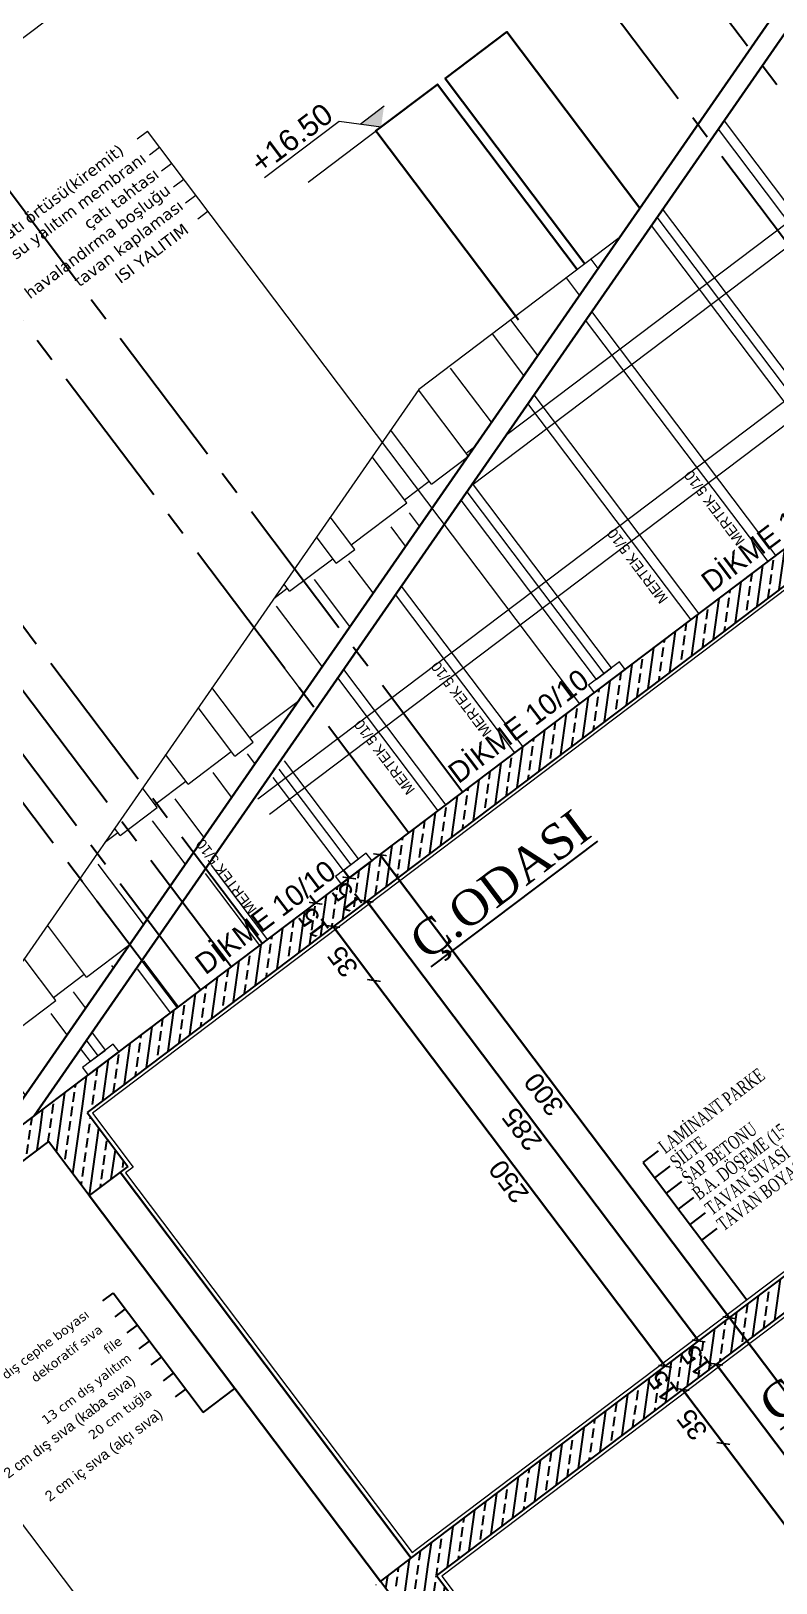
# Model space of a CAD drawing. Header units: millimetres. Extents: x 2232 to 85269, y -3593 to 5869.
# Drawn here: x 3558.7 to 3655, y 4358.1 to 4558.7 of the extents above; entities that cross this region are included whole.
import ezdxf

# ---------------------------------------------------------------- set-up
doc = ezdxf.new("R2010")
doc.units = ezdxf.units.MM
for name, pattern in [('CENTER2', [112.5, 75, -12.5, 12.5, -12.5]), ('DASHDOT2', [12.7, 6.35, -3.175, 0, -3.175]), ('DOTX2', [0.5, 0, -0.5])]:
    doc.linetypes.add(name, pattern=pattern)
for name, color, linetype in [("'YAZI", 7, 'Continuous'), ('GORUNUS', 125, 'Continuous'), ('poz', 1, 'Continuous'), ('Standart', 7, 'Continuous'), ('Yazi', 7, 'Continuous'), ('Ölçülendirme', 7, 'Continuous')]:
    doc.layers.add(name, color=color, linetype=linetype)
for name, color, linetype, lineweight in [('aks', 251, 'DASHDOT2', 35), ('DENIZLIK', 8, 'Continuous', 20), ('duvar', 232, 'Continuous', 30), ('G4', 67, 'Continuous', 30), ('görünüş', 201, 'Continuous', 18), ('iz', 1, 'DOTX2', 20), ('Mertek', 137, 'Continuous', 5), ('sıva iç', 21, 'Continuous', 0), ('yazı', 11, 'Continuous', 20), ('ölçü iç', 170, 'Continuous', 9), ('ÖLÇÜ İÇ', 7, 'Continuous', 9)]:
    doc.layers.add(name, color=color, linetype=linetype, lineweight=lineweight)
doc.styles.add('arial_1_18', font='arial.ttf', dxfattribs={"height": 0.2})
doc.styles.add('bergkamp', font='verdana.ttf')
doc.styles.get("Standard").update_dxf_attribs({"font": 'arial.ttf'})
doc.styles.add('Times roman', font='times.ttf')
doc.styles.add('UNIVCH', font='times.ttf', dxfattribs={"width": 0.7})
doc.styles.add('verdana_1_34', font='verdana.ttf', dxfattribs={"height": 0.2})
doc.dimstyles.new('zulay iç ölçü', dxfattribs={"dimtxt": 10, "dimasz": 5, "dimexe": 0.18, "dimexo": 0, "dimgap": 2, "dimtad": 3, "dimdec": 0, "dimzin": 0, "dimdsep": 46, "dimtxsty": 'Standard', "dimblk": 'ARCHTICK', "dimcen": 0.09, "dimse1": 1, "dimse2": 1, "dimadec": 0, "dimazin": 0, "dimtfac": 1, "dimtdec": 0, "dimtix": 1, "dimtofl": 0, "dimtmove": 0, "dimatfit": 3, "dimldrblk": 'ARCHTICK', "dimfxl": 1, "dimtolj": 1, "dimtzin": 0, "dimarcsym": 0})
pattern_1 = [(45, (0, 0), (-7.07107, 7.07107), []), (45, (7.071, 0), (-7.07107, 7.07107), [5, -2.5])]

# ---------------------------------------------------------------- blocks, each defined once
blk = doc.blocks.new('dsafsdfd')
at = {"layer": 'yazı'}
blk.add_hatch(color=256, dxfattribs=at).paths.add_polyline_path([(0, 4.89), (-9.78, 4.89), (-4.89, 0)])
for p, q in [((-45.23, 9.78), (-14.67, 9.78)), ((-14.67, 9.78), (-4.89, 0)), ((-34.77, 0), (0, 0)), ((-9.78, 4.89), (0, 4.89))]:
    blk.add_line(p, q, dxfattribs=at)
blk = doc.blocks.new('IDE991Entity4296')
at = {"layer": 'Standart', "linetype": 'Continuous', "lineweight": -3}
h = blk.add_hatch(dxfattribs=at)
h.set_pattern_fill('ANSI33', color=171, scale=40, style=0)
h.set_pattern_definition(pattern_1)
h.paths.add_polyline_path([(760, 1335), (155, 1335), (155, 1350), (760, 1350)])
blk = doc.blocks.new('IDE991Entity4300')
at = {"layer": 'Standart', "linetype": 'Continuous', "lineweight": -3}
h = blk.add_hatch(dxfattribs=at)
h.set_pattern_fill('ANSI33', color=171, scale=40, style=0)
h.set_pattern_definition(pattern_1)
h.paths.add_polyline_path([(155, 1300), (130, 1300), (130, 1350), (155, 1350)])
blk = doc.blocks.new('IDE991Entity4305')
at = {"layer": 'Standart', "linetype": 'Continuous', "lineweight": -3}
h = blk.add_hatch(dxfattribs=at)
h.set_pattern_fill('ANSI33', color=171, scale=40, style=0)
h.set_pattern_definition(pattern_1)
h.paths.add_polyline_path([(130, 1335), (100, 1335), (100, 1350), (130, 1350)])
blk = doc.blocks.new('IDE991Entity4309')
at = {"layer": 'Standart', "linetype": 'Continuous', "lineweight": -3}
h = blk.add_hatch(dxfattribs=at)
h.set_pattern_fill('ANSI33', color=171, scale=40, style=0)
h.set_pattern_definition(pattern_1)
h.paths.add_polyline_path([(760, 1035), (155, 1035), (155, 1050), (760, 1050)])
blk = doc.blocks.new('IDE991Entity4313')
at = {"layer": 'Standart', "linetype": 'Continuous', "lineweight": -3}
h = blk.add_hatch(dxfattribs=at)
h.set_pattern_fill('ANSI33', color=171, scale=40, style=0)
h.set_pattern_definition(pattern_1)
h.paths.add_polyline_path([(155, 1000), (130, 1000), (130, 1050), (155, 1050)])
blk = doc.blocks.new('IDE991Entity4327')
at = {"layer": 'Standart', "linetype": 'Continuous', "lineweight": -3}
h = blk.add_hatch(dxfattribs=at)
h.set_pattern_fill('ANSI33', color=171, scale=40, style=0)
h.set_pattern_definition(pattern_1)
h.paths.add_polyline_path([(760, 735), (155, 735), (155, 750), (760, 750)])
blk = doc.blocks.new('IDE991Entity5277')
at = {"layer": 'Standart', "color": 159, "linetype": 'Continuous', "lineweight": -3}
blk.add_lwpolyline([(760, 1335), (155, 1335)], dxfattribs=at)
blk = doc.blocks.new('IDE991Entity5278')
at = {"layer": 'Standart', "color": 159, "linetype": 'Continuous', "lineweight": -3}
blk.add_lwpolyline([(155, 1350), (760, 1350)], dxfattribs=at)
blk = doc.blocks.new('IDE991Entity5288')
at = {"layer": 'Standart', "color": 159, "linetype": 'Continuous', "lineweight": -3}
blk.add_lwpolyline([(130, 1300), (130, 1335)], dxfattribs=at)
blk = doc.blocks.new('IDE991Entity5289')
at = {"layer": 'Standart', "color": 159, "linetype": 'Continuous', "lineweight": -3}
blk.add_lwpolyline([(155, 1300), (130, 1300)], dxfattribs=at)
blk = doc.blocks.new('IDE991Entity5290')
at = {"layer": 'Standart', "color": 159, "linetype": 'Continuous', "lineweight": -3}
blk.add_lwpolyline([(130, 1350), (155, 1350)], dxfattribs=at)
blk = doc.blocks.new('IDE991Entity5305')
at = {"layer": 'Standart', "color": 159, "linetype": 'Continuous', "lineweight": -3}
blk.add_lwpolyline([(130, 1335), (100, 1335)], dxfattribs=at)
blk = doc.blocks.new('IDE991Entity5306')
at = {"layer": 'Standart', "color": 159, "linetype": 'Continuous', "lineweight": -3}
blk.add_lwpolyline([(100, 1350), (130, 1350)], dxfattribs=at)
blk = doc.blocks.new('IDE991Entity5332')
at = {"layer": 'Standart', "color": 159, "linetype": 'Continuous', "lineweight": -3}
blk.add_lwpolyline([(760, 1035), (155, 1035)], dxfattribs=at)
blk = doc.blocks.new('IDE991Entity5333')
at = {"layer": 'Standart', "color": 159, "linetype": 'Continuous', "lineweight": -3}
blk.add_lwpolyline([(155, 1050), (260, 1050)], dxfattribs=at)
blk = doc.blocks.new('IDE991Entity5339')
at = {"layer": 'Standart', "color": 159, "linetype": 'Continuous', "lineweight": -3}
blk.add_lwpolyline([(130, 1000), (130, 1050)], dxfattribs=at)
blk = doc.blocks.new('IDE991Entity5341')
at = {"layer": 'Standart', "color": 159, "linetype": 'Continuous', "lineweight": -3}
blk.add_lwpolyline([(130, 1050), (155, 1050)], dxfattribs=at)
blk = doc.blocks.new('IDE991Entity5592')
at = {"layer": 'Standart', "color": 159, "linetype": 'Continuous', "lineweight": -3}
blk.add_lwpolyline([(155, 1335), (155, 1300)], dxfattribs=at)
blk = doc.blocks.new('IDE991Entity5595')
at = {"layer": 'Standart', "color": 159, "linetype": 'Continuous', "lineweight": -3}
blk.add_lwpolyline([(155, 1035), (155, 1000)], dxfattribs=at)
blk = doc.blocks.new('IDE991Entity6555')
at = {"layer": 'Standart', "color": 159, "linetype": 'Continuous', "lineweight": -3}
blk.add_lwpolyline([(260, 1050), (410, 1050)], dxfattribs=at)
blk = doc.blocks.new('TRRTYT')
at = {"layer": 'Standart'}
for name in ['IDE991Entity4305', 'IDE991Entity5306', 'IDE991Entity4300', 'IDE991Entity5290', 'IDE991Entity4296', 'IDE991Entity5278', 'IDE991Entity5305', 'IDE991Entity5288', 'IDE991Entity5277', 'IDE991Entity5592', 'IDE991Entity5289', 'IDE991Entity4313', 'IDE991Entity5339', 'IDE991Entity5341', 'IDE991Entity4309', 'IDE991Entity5333', 'IDE991Entity6555', 'IDE991Entity5332', 'IDE991Entity5595', 'IDE991Entity4327']:
    blk.add_blockref(name, (1034515.63, -397430.95), dxfattribs=at)
blk = doc.blocks.new('_ArchTick')
at = {"color": 0, "linetype": 'ByBlock', "const_width": 0.15}
blk.add_lwpolyline([(-0.5, -0.5), (0.5, 0.5)], dxfattribs=at)
blk = doc.blocks.new('*D2435')
at = {"layer": 'Defpoints', "color": 0, "transparency": 16777216}
for p in [(661197.5, -126478.54), (661197.5, -126493.54), (661204.5, -126493.54)]:
    blk.add_point(p, dxfattribs=at)
at = {"layer": 'ÖLÇÜ İÇ', "color": 0, "lineweight": -2, "transparency": 16777216}
for p, q in [((661204.5, -126478.54), (661204.5, -126473.54)), ((661204.5, -126493.54), (661204.5, -126498.54))]:
    blk.add_line(p, q, dxfattribs=at)
at = {"layer": 'ÖLÇÜ İÇ', "color": 0, "lineweight": -2, "transparency": 16777216, "xscale": 5, "yscale": 5, "zscale": 5}
for p, rotation in [((661204.5, -126478.54), 270), ((661204.5, -126493.54), 90)]:
    blk.add_blockref('_ArchTick', p, dxfattribs=dict(at, rotation=rotation))
at = {"layer": 'ÖLÇÜ İÇ', "color": 0, "transparency": 16777216, "insert": (661197.5, -126486.04), "char_height": 10, "attachment_point": 5, "rotation": 90}
blk.add_mtext('\\A1;15', dxfattribs=at)
blk = doc.blocks.new('*D2436')
at = {"layer": 'Defpoints', "color": 0, "transparency": 16777216}
for p in [(661197.5, -126493.54), (661177.16, -126528.54), (661204.5, -126528.54)]:
    blk.add_point(p, dxfattribs=at)
at = {"layer": 'ÖLÇÜ İÇ', "color": 0, "lineweight": -2, "transparency": 16777216}
blk.add_line((661204.5, -126493.54), (661204.5, -126528.54), dxfattribs=at)
at = {"layer": 'ÖLÇÜ İÇ', "color": 0, "lineweight": -2, "transparency": 16777216, "xscale": 5, "yscale": 5, "zscale": 5}
for p, rotation in [((661204.5, -126493.54), 90), ((661204.5, -126528.54), 270)]:
    blk.add_blockref('_ArchTick', p, dxfattribs=dict(at, rotation=rotation))
at = {"layer": 'ÖLÇÜ İÇ', "color": 0, "transparency": 16777216, "insert": (661197.5, -126511.04), "char_height": 10, "attachment_point": 5, "rotation": 90}
blk.add_mtext('\\A1;35', dxfattribs=at)
blk = doc.blocks.new('*D2437')
at = {"layer": 'Defpoints', "color": 0, "transparency": 16777216}
for p in [(661177.16, -126528.54), (661187, -126778.54), (661204.5, -126778.54)]:
    blk.add_point(p, dxfattribs=at)
at = {"layer": 'ÖLÇÜ İÇ', "color": 0, "lineweight": -2, "transparency": 16777216}
blk.add_line((661204.5, -126528.54), (661204.5, -126778.54), dxfattribs=at)
at = {"layer": 'ÖLÇÜ İÇ', "color": 0, "lineweight": -2, "transparency": 16777216, "xscale": 5, "yscale": 5, "zscale": 5}
for p, rotation in [((661204.5, -126528.54), 90), ((661204.5, -126778.54), 270)]:
    blk.add_blockref('_ArchTick', p, dxfattribs=dict(at, rotation=rotation))
at = {"layer": 'ÖLÇÜ İÇ', "color": 0, "transparency": 16777216, "insert": (661197.5, -126653.54), "char_height": 10, "attachment_point": 5, "rotation": 90}
blk.add_mtext('\\A1;250', dxfattribs=at)
blk = doc.blocks.new('*D2438')
at = {"layer": 'Defpoints', "color": 0, "transparency": 16777216}
for p in [(661246.19, -126478.54), (661246.19, -126778.54), (661246.19, -126778.54)]:
    blk.add_point(p, dxfattribs=at)
at = {"layer": 'ÖLÇÜ İÇ', "color": 0, "lineweight": -2, "transparency": 16777216}
blk.add_line((661246.19, -126478.54), (661246.19, -126778.54), dxfattribs=at)
at = {"layer": 'ÖLÇÜ İÇ', "color": 0, "lineweight": -2, "transparency": 16777216, "xscale": 5, "yscale": 5, "zscale": 5}
for p, rotation in [((661246.19, -126478.54), 90), ((661246.19, -126778.54), 270)]:
    blk.add_blockref('_ArchTick', p, dxfattribs=dict(at, rotation=rotation))
at = {"layer": 'ÖLÇÜ İÇ', "color": 0, "transparency": 16777216, "insert": (661239.19, -126628.54), "char_height": 10, "attachment_point": 5, "rotation": 90}
blk.add_mtext('\\A1;300', dxfattribs=at)
blk = doc.blocks.new('*D2439')
at = {"layer": 'Defpoints', "color": 0, "transparency": 16777216}
for p in [(661220.99, -126478.54), (661178.88, -126493.54), (661226.24, -126493.54)]:
    blk.add_point(p, dxfattribs=at)
at = {"layer": 'ÖLÇÜ İÇ', "color": 0, "lineweight": -2, "transparency": 16777216}
for p, q in [((661226.24, -126478.54), (661226.24, -126473.54)), ((661226.24, -126493.54), (661226.24, -126498.54))]:
    blk.add_line(p, q, dxfattribs=at)
at = {"layer": 'ÖLÇÜ İÇ', "color": 0, "lineweight": -2, "transparency": 16777216, "xscale": 5, "yscale": 5, "zscale": 5}
for p, rotation in [((661226.24, -126478.54), 270), ((661226.24, -126493.54), 90)]:
    blk.add_blockref('_ArchTick', p, dxfattribs=dict(at, rotation=rotation))
at = {"layer": 'ÖLÇÜ İÇ', "color": 0, "transparency": 16777216, "insert": (661219.24, -126486.04), "char_height": 10, "attachment_point": 5, "rotation": 90}
blk.add_mtext('\\A1;15', dxfattribs=at)
blk = doc.blocks.new('*D2440')
at = {"layer": 'Defpoints', "color": 0, "transparency": 16777216}
for p in [(661178.88, -126493.54), (661226.24, -126778.54), (661226.24, -126778.54)]:
    blk.add_point(p, dxfattribs=at)
at = {"layer": 'ÖLÇÜ İÇ', "color": 0, "lineweight": -2, "transparency": 16777216}
blk.add_line((661226.24, -126493.54), (661226.24, -126778.54), dxfattribs=at)
at = {"layer": 'ÖLÇÜ İÇ', "color": 0, "lineweight": -2, "transparency": 16777216, "xscale": 5, "yscale": 5, "zscale": 5}
for p, rotation in [((661226.24, -126493.54), 90), ((661226.24, -126778.54), 270)]:
    blk.add_blockref('_ArchTick', p, dxfattribs=dict(at, rotation=rotation))
at = {"layer": 'ÖLÇÜ İÇ', "color": 0, "transparency": 16777216, "insert": (661219.24, -126636.04), "char_height": 10, "attachment_point": 5, "rotation": 90}
blk.add_mtext('\\A1;285', dxfattribs=at)
blk = doc.blocks.new('*D2441')
at = {"layer": 'Defpoints', "color": 0, "transparency": 16777216}
for p in [(661197.5, -126778.54), (661197.5, -126793.54), (661204.5, -126793.54)]:
    blk.add_point(p, dxfattribs=at)
at = {"layer": 'ÖLÇÜ İÇ', "color": 0, "lineweight": -2, "transparency": 16777216}
for p, q in [((661204.5, -126778.54), (661204.5, -126773.54)), ((661204.5, -126793.54), (661204.5, -126798.54))]:
    blk.add_line(p, q, dxfattribs=at)
at = {"layer": 'ÖLÇÜ İÇ', "color": 0, "lineweight": -2, "transparency": 16777216, "xscale": 5, "yscale": 5, "zscale": 5}
for p, rotation in [((661204.5, -126778.54), 270), ((661204.5, -126793.54), 90)]:
    blk.add_blockref('_ArchTick', p, dxfattribs=dict(at, rotation=rotation))
at = {"layer": 'ÖLÇÜ İÇ', "color": 0, "transparency": 16777216, "insert": (661197.5, -126786.04), "char_height": 10, "attachment_point": 5, "rotation": 90}
blk.add_mtext('\\A1;15', dxfattribs=at)
blk = doc.blocks.new('*D2442')
at = {"layer": 'Defpoints', "color": 0, "transparency": 16777216}
for p in [(661197.5, -126793.54), (661177.16, -126828.54), (661204.5, -126828.54)]:
    blk.add_point(p, dxfattribs=at)
at = {"layer": 'ÖLÇÜ İÇ', "color": 0, "lineweight": -2, "transparency": 16777216}
blk.add_line((661204.5, -126793.54), (661204.5, -126828.54), dxfattribs=at)
at = {"layer": 'ÖLÇÜ İÇ', "color": 0, "lineweight": -2, "transparency": 16777216, "xscale": 5, "yscale": 5, "zscale": 5}
for p, rotation in [((661204.5, -126793.54), 90), ((661204.5, -126828.54), 270)]:
    blk.add_blockref('_ArchTick', p, dxfattribs=dict(at, rotation=rotation))
at = {"layer": 'ÖLÇÜ İÇ', "color": 0, "transparency": 16777216, "insert": (661197.5, -126811.04), "char_height": 10, "attachment_point": 5, "rotation": 90}
blk.add_mtext('\\A1;35', dxfattribs=at)
blk = doc.blocks.new('*D2443')
at = {"layer": 'Defpoints', "color": 0, "transparency": 16777216}
for p in [(661177.16, -126828.54), (661187, -127078.54), (661204.5, -127078.54)]:
    blk.add_point(p, dxfattribs=at)
at = {"layer": 'ÖLÇÜ İÇ', "color": 0, "lineweight": -2, "transparency": 16777216}
blk.add_line((661204.5, -126828.54), (661204.5, -127078.54), dxfattribs=at)
at = {"layer": 'ÖLÇÜ İÇ', "color": 0, "lineweight": -2, "transparency": 16777216, "xscale": 5, "yscale": 5, "zscale": 5}
for p, rotation in [((661204.5, -126828.54), 90), ((661204.5, -127078.54), 270)]:
    blk.add_blockref('_ArchTick', p, dxfattribs=dict(at, rotation=rotation))
at = {"layer": 'ÖLÇÜ İÇ', "color": 0, "transparency": 16777216, "insert": (661197.5, -126953.54), "char_height": 10, "attachment_point": 5, "rotation": 90}
blk.add_mtext('\\A1;250', dxfattribs=at)
blk = doc.blocks.new('*D2444')
at = {"layer": 'Defpoints', "color": 0, "transparency": 16777216}
for p in [(661246.19, -126778.54), (661246.19, -127078.54), (661246.19, -127078.54)]:
    blk.add_point(p, dxfattribs=at)
at = {"layer": 'ÖLÇÜ İÇ', "color": 0, "lineweight": -2, "transparency": 16777216}
blk.add_line((661246.19, -126778.54), (661246.19, -127078.54), dxfattribs=at)
at = {"layer": 'ÖLÇÜ İÇ', "color": 0, "lineweight": -2, "transparency": 16777216, "xscale": 5, "yscale": 5, "zscale": 5}
for p, rotation in [((661246.19, -126778.54), 90), ((661246.19, -127078.54), 270)]:
    blk.add_blockref('_ArchTick', p, dxfattribs=dict(at, rotation=rotation))
at = {"layer": 'ÖLÇÜ İÇ', "color": 0, "transparency": 16777216, "insert": (661239.19, -126928.54), "char_height": 10, "attachment_point": 5, "rotation": 90}
blk.add_mtext('\\A1;300', dxfattribs=at)
blk = doc.blocks.new('*D2445')
at = {"layer": 'Defpoints', "color": 0, "transparency": 16777216}
for p in [(661220.99, -126478.54), (661178.88, -126493.54), (661226.24, -126493.54)]:
    blk.add_point(p, dxfattribs=at)
at = {"layer": 'ÖLÇÜ İÇ', "color": 0, "lineweight": -2, "transparency": 16777216}
for p, q in [((661226.24, -126478.54), (661226.24, -126473.54)), ((661226.24, -126493.54), (661226.24, -126498.54))]:
    blk.add_line(p, q, dxfattribs=at)
at = {"layer": 'ÖLÇÜ İÇ', "color": 0, "lineweight": -2, "transparency": 16777216, "xscale": 5, "yscale": 5, "zscale": 5}
for p, rotation in [((661226.24, -126478.54), 270), ((661226.24, -126493.54), 90)]:
    blk.add_blockref('_ArchTick', p, dxfattribs=dict(at, rotation=rotation))
at = {"layer": 'ÖLÇÜ İÇ', "color": 0, "transparency": 16777216, "insert": (661219.24, -126486.04), "char_height": 10, "attachment_point": 5, "rotation": 90}
blk.add_mtext('\\A1;15', dxfattribs=at)
blk = doc.blocks.new('*D2446')
at = {"layer": 'Defpoints', "color": 0, "transparency": 16777216}
for p in [(661178.88, -126493.54), (661226.24, -126778.54), (661226.24, -126778.54)]:
    blk.add_point(p, dxfattribs=at)
at = {"layer": 'ÖLÇÜ İÇ', "color": 0, "lineweight": -2, "transparency": 16777216}
blk.add_line((661226.24, -126493.54), (661226.24, -126778.54), dxfattribs=at)
at = {"layer": 'ÖLÇÜ İÇ', "color": 0, "lineweight": -2, "transparency": 16777216, "xscale": 5, "yscale": 5, "zscale": 5}
for p, rotation in [((661226.24, -126493.54), 90), ((661226.24, -126778.54), 270)]:
    blk.add_blockref('_ArchTick', p, dxfattribs=dict(at, rotation=rotation))
at = {"layer": 'ÖLÇÜ İÇ', "color": 0, "transparency": 16777216, "insert": (661219.24, -126636.04), "char_height": 10, "attachment_point": 5, "rotation": 90}
blk.add_mtext('\\A1;285', dxfattribs=at)
blk = doc.blocks.new('*D2451')
at = {"layer": 'Defpoints', "color": 0, "transparency": 16777216}
for p in [(661220.99, -126478.54), (661178.88, -126493.54), (661226.24, -126493.54)]:
    blk.add_point(p, dxfattribs=at)
at = {"layer": 'ÖLÇÜ İÇ', "color": 0, "lineweight": -2, "transparency": 16777216}
for p, q in [((661226.24, -126478.54), (661226.24, -126473.54)), ((661226.24, -126493.54), (661226.24, -126498.54))]:
    blk.add_line(p, q, dxfattribs=at)
at = {"layer": 'ÖLÇÜ İÇ', "color": 0, "lineweight": -2, "transparency": 16777216, "xscale": 5, "yscale": 5, "zscale": 5}
for p, rotation in [((661226.24, -126478.54), 270), ((661226.24, -126493.54), 90)]:
    blk.add_blockref('_ArchTick', p, dxfattribs=dict(at, rotation=rotation))
at = {"layer": 'ÖLÇÜ İÇ', "color": 0, "transparency": 16777216, "insert": (661219.24, -126486.04), "char_height": 10, "attachment_point": 5, "rotation": 90}
blk.add_mtext('\\A1;15', dxfattribs=at)
blk = doc.blocks.new('*D2452')
at = {"layer": 'Defpoints', "color": 0, "transparency": 16777216}
for p in [(661178.88, -126493.54), (661226.24, -126778.54), (661226.24, -126778.54)]:
    blk.add_point(p, dxfattribs=at)
at = {"layer": 'ÖLÇÜ İÇ', "color": 0, "lineweight": -2, "transparency": 16777216}
blk.add_line((661226.24, -126493.54), (661226.24, -126778.54), dxfattribs=at)
at = {"layer": 'ÖLÇÜ İÇ', "color": 0, "lineweight": -2, "transparency": 16777216, "xscale": 5, "yscale": 5, "zscale": 5}
for p, rotation in [((661226.24, -126493.54), 90), ((661226.24, -126778.54), 270)]:
    blk.add_blockref('_ArchTick', p, dxfattribs=dict(at, rotation=rotation))
at = {"layer": 'ÖLÇÜ İÇ', "color": 0, "transparency": 16777216, "insert": (661219.24, -126636.04), "char_height": 10, "attachment_point": 5, "rotation": 90}
blk.add_mtext('\\A1;285', dxfattribs=at)
blk = doc.blocks.new('*D2454')
at = {"layer": 'Defpoints', "color": 0, "transparency": 16777216}
for p in [(661220.99, -126478.54), (661178.88, -126493.54), (661226.24, -126493.54)]:
    blk.add_point(p, dxfattribs=at)
at = {"layer": 'ÖLÇÜ İÇ', "color": 0, "lineweight": -2, "transparency": 16777216}
for p, q in [((661226.24, -126478.54), (661226.24, -126473.54)), ((661226.24, -126493.54), (661226.24, -126498.54))]:
    blk.add_line(p, q, dxfattribs=at)
at = {"layer": 'ÖLÇÜ İÇ', "color": 0, "lineweight": -2, "transparency": 16777216, "xscale": 5, "yscale": 5, "zscale": 5}
for p, rotation in [((661226.24, -126478.54), 270), ((661226.24, -126493.54), 90)]:
    blk.add_blockref('_ArchTick', p, dxfattribs=dict(at, rotation=rotation))
at = {"layer": 'ÖLÇÜ İÇ', "color": 0, "transparency": 16777216, "insert": (661219.24, -126486.04), "char_height": 10, "attachment_point": 5, "rotation": 90}
blk.add_mtext('\\A1;15', dxfattribs=at)
blk = doc.blocks.new('*D2455')
at = {"layer": 'Defpoints', "color": 0, "transparency": 16777216}
for p in [(661178.88, -126493.54), (661226.24, -126778.54), (661226.24, -126778.54)]:
    blk.add_point(p, dxfattribs=at)
at = {"layer": 'ÖLÇÜ İÇ', "color": 0, "lineweight": -2, "transparency": 16777216}
blk.add_line((661226.24, -126493.54), (661226.24, -126778.54), dxfattribs=at)
at = {"layer": 'ÖLÇÜ İÇ', "color": 0, "lineweight": -2, "transparency": 16777216, "xscale": 5, "yscale": 5, "zscale": 5}
for p, rotation in [((661226.24, -126493.54), 90), ((661226.24, -126778.54), 270)]:
    blk.add_blockref('_ArchTick', p, dxfattribs=dict(at, rotation=rotation))
at = {"layer": 'ÖLÇÜ İÇ', "color": 0, "transparency": 16777216, "insert": (661219.24, -126636.04), "char_height": 10, "attachment_point": 5, "rotation": 90}
blk.add_mtext('\\A1;285', dxfattribs=at)
blk = doc.blocks.new('*D2456')
at = {"layer": 'Defpoints', "color": 0, "transparency": 16777216}
for p in [(661220.99, -126478.54), (661178.88, -126493.54), (661226.24, -126493.54)]:
    blk.add_point(p, dxfattribs=at)
at = {"layer": 'ÖLÇÜ İÇ', "color": 0, "lineweight": -2, "transparency": 16777216}
for p, q in [((661226.24, -126478.54), (661226.24, -126473.54)), ((661226.24, -126493.54), (661226.24, -126498.54))]:
    blk.add_line(p, q, dxfattribs=at)
at = {"layer": 'ÖLÇÜ İÇ', "color": 0, "lineweight": -2, "transparency": 16777216, "xscale": 5, "yscale": 5, "zscale": 5}
for p, rotation in [((661226.24, -126478.54), 270), ((661226.24, -126493.54), 90)]:
    blk.add_blockref('_ArchTick', p, dxfattribs=dict(at, rotation=rotation))
at = {"layer": 'ÖLÇÜ İÇ', "color": 0, "transparency": 16777216, "insert": (661219.24, -126486.04), "char_height": 10, "attachment_point": 5, "rotation": 90}
blk.add_mtext('\\A1;15', dxfattribs=at)
blk = doc.blocks.new('*D2457')
at = {"layer": 'Defpoints', "color": 0, "transparency": 16777216}
for p in [(661178.88, -126493.54), (661226.24, -126778.54), (661226.24, -126778.54)]:
    blk.add_point(p, dxfattribs=at)
at = {"layer": 'ÖLÇÜ İÇ', "color": 0, "lineweight": -2, "transparency": 16777216}
blk.add_line((661226.24, -126493.54), (661226.24, -126778.54), dxfattribs=at)
at = {"layer": 'ÖLÇÜ İÇ', "color": 0, "lineweight": -2, "transparency": 16777216, "xscale": 5, "yscale": 5, "zscale": 5}
for p, rotation in [((661226.24, -126493.54), 90), ((661226.24, -126778.54), 270)]:
    blk.add_blockref('_ArchTick', p, dxfattribs=dict(at, rotation=rotation))
at = {"layer": 'ÖLÇÜ İÇ', "color": 0, "transparency": 16777216, "insert": (661219.24, -126636.04), "char_height": 10, "attachment_point": 5, "rotation": 90}
blk.add_mtext('\\A1;285', dxfattribs=at)
blk = doc.blocks.new('*D2458')
at = {"layer": 'Defpoints', "color": 0, "transparency": 16777216}
for p in [(661220.99, -126478.54), (661178.88, -126493.54), (661226.24, -126493.54)]:
    blk.add_point(p, dxfattribs=at)
at = {"layer": 'ÖLÇÜ İÇ', "color": 0, "lineweight": -2, "transparency": 16777216}
for p, q in [((661226.24, -126478.54), (661226.24, -126473.54)), ((661226.24, -126493.54), (661226.24, -126498.54))]:
    blk.add_line(p, q, dxfattribs=at)
at = {"layer": 'ÖLÇÜ İÇ', "color": 0, "lineweight": -2, "transparency": 16777216, "xscale": 5, "yscale": 5, "zscale": 5}
for p, rotation in [((661226.24, -126478.54), 270), ((661226.24, -126493.54), 90)]:
    blk.add_blockref('_ArchTick', p, dxfattribs=dict(at, rotation=rotation))
at = {"layer": 'ÖLÇÜ İÇ', "color": 0, "transparency": 16777216, "insert": (661219.24, -126486.04), "char_height": 10, "attachment_point": 5, "rotation": 90}
blk.add_mtext('\\A1;15', dxfattribs=at)
blk = doc.blocks.new('*D2459')
at = {"layer": 'Defpoints', "color": 0, "transparency": 16777216}
for p in [(661178.88, -126493.54), (661226.24, -126778.54), (661226.24, -126778.54)]:
    blk.add_point(p, dxfattribs=at)
at = {"layer": 'ÖLÇÜ İÇ', "color": 0, "lineweight": -2, "transparency": 16777216}
blk.add_line((661226.24, -126493.54), (661226.24, -126778.54), dxfattribs=at)
at = {"layer": 'ÖLÇÜ İÇ', "color": 0, "lineweight": -2, "transparency": 16777216, "xscale": 5, "yscale": 5, "zscale": 5}
for p, rotation in [((661226.24, -126493.54), 90), ((661226.24, -126778.54), 270)]:
    blk.add_blockref('_ArchTick', p, dxfattribs=dict(at, rotation=rotation))
at = {"layer": 'ÖLÇÜ İÇ', "color": 0, "transparency": 16777216, "insert": (661219.24, -126636.04), "char_height": 10, "attachment_point": 5, "rotation": 90}
blk.add_mtext('\\A1;285', dxfattribs=at)
blk = doc.blocks.new('*D2460')
at = {"layer": 'Defpoints', "color": 0, "transparency": 16777216}
for p in [(661220.99, -126778.54), (661178.88, -126793.54), (661226.24, -126793.54)]:
    blk.add_point(p, dxfattribs=at)
at = {"layer": 'ÖLÇÜ İÇ', "color": 0, "lineweight": -2, "transparency": 16777216}
for p, q in [((661226.24, -126778.54), (661226.24, -126773.54)), ((661226.24, -126793.54), (661226.24, -126798.54))]:
    blk.add_line(p, q, dxfattribs=at)
at = {"layer": 'ÖLÇÜ İÇ', "color": 0, "lineweight": -2, "transparency": 16777216, "xscale": 5, "yscale": 5, "zscale": 5}
for p, rotation in [((661226.24, -126778.54), 270), ((661226.24, -126793.54), 90)]:
    blk.add_blockref('_ArchTick', p, dxfattribs=dict(at, rotation=rotation))
at = {"layer": 'ÖLÇÜ İÇ', "color": 0, "transparency": 16777216, "insert": (661219.24, -126786.04), "char_height": 10, "attachment_point": 5, "rotation": 90}
blk.add_mtext('\\A1;15', dxfattribs=at)
blk = doc.blocks.new('*D2461')
at = {"layer": 'Defpoints', "color": 0, "transparency": 16777216}
for p in [(661178.88, -126793.54), (661226.24, -127078.54), (661226.24, -127078.54)]:
    blk.add_point(p, dxfattribs=at)
at = {"layer": 'ÖLÇÜ İÇ', "color": 0, "lineweight": -2, "transparency": 16777216}
blk.add_line((661226.24, -126793.54), (661226.24, -127078.54), dxfattribs=at)
at = {"layer": 'ÖLÇÜ İÇ', "color": 0, "lineweight": -2, "transparency": 16777216, "xscale": 5, "yscale": 5, "zscale": 5}
for p, rotation in [((661226.24, -126793.54), 90), ((661226.24, -127078.54), 270)]:
    blk.add_blockref('_ArchTick', p, dxfattribs=dict(at, rotation=rotation))
at = {"layer": 'ÖLÇÜ İÇ', "color": 0, "transparency": 16777216, "insert": (661219.24, -126936.04), "char_height": 10, "attachment_point": 5, "rotation": 90}
blk.add_mtext('\\A1;285', dxfattribs=at)
blk = doc.blocks.new('IDE941Entity3925')
at = {"layer": 'Ölçülendirme', "color": 1, "linetype": 'Continuous', "lineweight": 5}
blk.add_lwpolyline([(2912, -8), (2912, 2338)], dxfattribs=at)
blk = doc.blocks.new('Entity12990')
at = {"layer": 'Yazi', "color": 11, "linetype": 'Continuous', "lineweight": -3}
for points in [[(7386.69, 277.99), (7393.31, 277.99)], [(7393.31, 200.75), (7393.31, 277.99)], [(7386.69, 267.61), (7393.31, 267.61)], [(7386.69, 257.23), (7393.31, 257.23)], [(7386.69, 246.85), (7393.31, 246.85)], [(7386.69, 236.47), (7393.31, 236.47)], [(7386.69, 226.09), (7393.31, 226.09)], [(7386.69, 215.71), (7393.31, 215.71)], [(7393.31, 200.75), (7413.85, 200.75)]]:
    blk.add_lwpolyline(points, dxfattribs=at)
for s, height, style, p in [('dış cephe boyası', 4.7407, 'verdana_1_34', (7322.1, 275.59)), ('dekoratif sıva', 4.7407, 'verdana_1_34', (7333.15, 265.21)), ('file', 4.741, 'verdana_1_34', (7371.94, 254.25)), ('13 cm dış yalıtım', 4.7407, 'verdana_1_34', (7324.49, 244.45)), ('2 cm dış sıva (kaba sıva)', 5.3333, 'arial_1_18', (7292.13, 233.96)), ('20 cm tuğla', 4.7407, 'verdana_1_34', (7339.11, 223.69)), ('2 cm iç sıva (alçı sıva)', 5.3333, 'arial_1_18', (7302.05, 211.54))]:
    blk.add_text(s, height=height, dxfattribs=dict(at, style=style)).set_placement(p)
blk = doc.blocks.new('DFGFDGHN')
at = {"layer": 'ÖLÇÜ İÇ'}
for base, p1, p2, picture, middle in [((661226.24, -126493.54), (661220.99, -126478.54), (661178.88, -126493.54), '*D2439', (661219.24, -126486.04)), ((661226.24, -126493.54), (661220.99, -126478.54), (661178.88, -126493.54), '*D2445', (661219.24, -126486.04)), ((661226.24, -126493.54), (661220.99, -126478.54), (661178.88, -126493.54), '*D2451', (661219.24, -126486.04)), ((661226.24, -126493.54), (661220.99, -126478.54), (661178.88, -126493.54), '*D2454', (661219.24, -126486.04)), ((661226.24, -126493.54), (661220.99, -126478.54), (661178.88, -126493.54), '*D2456', (661219.24, -126486.04)), ((661226.24, -126493.54), (661220.99, -126478.54), (661178.88, -126493.54), '*D2458', (661219.24, -126486.04)), ((661204.5, -126493.54), (661197.5, -126478.54), (661197.5, -126493.54), '*D2435', (661197.5, -126486.04)), ((661246.19, -126778.54), (661246.19, -126478.54), (661246.19, -126778.54), '*D2438', (661239.19, -126628.54)), ((661204.5, -126528.54), (661197.5, -126493.54), (661177.16, -126528.54), '*D2436', (661197.5, -126511.04)), ((661204.5, -126778.54), (661177.16, -126528.54), (661187, -126778.54), '*D2437', (661197.5, -126653.54)), ((661226.24, -126793.54), (661220.99, -126778.54), (661178.88, -126793.54), '*D2460', (661219.24, -126786.04)), ((661204.5, -126793.54), (661197.5, -126778.54), (661197.5, -126793.54), '*D2441', (661197.5, -126786.04)), ((661246.19, -127078.54), (661246.19, -126778.54), (661246.19, -127078.54), '*D2444', (661239.19, -126928.54)), ((661204.5, -126828.54), (661197.5, -126793.54), (661177.16, -126828.54), '*D2442', (661197.5, -126811.04)), ((661204.5, -127078.54), (661177.16, -126828.54), (661187, -127078.54), '*D2443', (661197.5, -126953.54))]:
    dim = blk.add_linear_dim(base=base, p1=p1, p2=p2, angle=90, dimstyle='zulay iç ölçü', dxfattribs=at)
    dim.commit()
    dim.dimension.update_dxf_attribs({"geometry": picture, "text_midpoint": middle})
for base, p1, p2, picture, middle in [((661226.24, -126778.54), (661178.88, -126493.54), (661226.24, -126778.54), '*D2440', (661219.24, -126636.04)), ((661226.24, -126778.54), (661178.88, -126493.54), (661226.24, -126778.54), '*D2446', (661219.24, -126636.04)), ((661226.24, -126778.54), (661178.88, -126493.54), (661226.24, -126778.54), '*D2452', (661219.24, -126636.04)), ((661226.24, -126778.54), (661178.88, -126493.54), (661226.24, -126778.54), '*D2455', (661219.24, -126636.04)), ((661226.24, -126778.54), (661178.88, -126493.54), (661226.24, -126778.54), '*D2457', (661219.24, -126636.04)), ((661226.24, -126778.54), (661178.88, -126493.54), (661226.24, -126778.54), '*D2459', (661219.24, -126636.04)), ((661226.24, -127078.54), (661178.88, -126793.54), (661226.24, -127078.54), '*D2461', (661219.24, -126936.04))]:
    dim = blk.add_linear_dim(base=base, p1=p1, p2=p2, angle=90, dimstyle='zulay iç ölçü', override={"dimtmove": 1}, dxfattribs=at)
    dim.commit()
    dim.dimension.update_dxf_attribs({"geometry": picture, "text_midpoint": middle})
blk = doc.blocks.new('GHGFHGF')
at = {"layer": 'görünüş'}
h = blk.add_hatch(dxfattribs=at)
h.set_pattern_fill('AR-RSHKE,_O', color=256, scale=4)
h.set_pattern_definition([(0, (0, 0), (102, 48), [24, -20, 28, -12, 36, -16]), (0, (24, 2), (102, 48), [20, -76, 16, -24]), (0, (72, -3), (102, 48), [12, -124]), (90, (0, 0), (-34, 48), [46, -146]), (90, (24, 0), (-34, 48), [45, -147]), (90, (44, 0), (-34, 48), [42, -150]), (90, (72, -3), (-34, 48), [46, -146]), (90, (84, -3), (-34, 48), [46, -146]), (90, (120, 0), (-34, 48), [44, -148])])
h.paths.add_polyline_path([(1293896.98, -408909.54), (1294026.98, -408909.54), (1293479.78, -409089.54), (1293349.78, -409089.54)])
at = {"layer": 'aks', "color": 251, "linetype": 'CENTER2', "lineweight": -3}
for points in [[(1293604.78, -408570.35), (1293604.78, -409089.54)], [(1293619.78, -408570.35), (1293619.78, -409089.54)], [(1293639.78, -408570.35), (1293639.78, -409089.54)], [(1293659.78, -408570.35), (1293659.78, -409089.54)], [(1293754.78, -408570.35), (1293754.78, -409089.54)], [(1293789.78, -408570.35), (1293789.78, -409089.54)], [(1294094.78, -408570.35), (1294094.78, -409089.54)], [(1294139.78, -408570.35), (1294139.78, -409089.54)]]:
    blk.add_lwpolyline(points, dxfattribs=at)
at = {"layer": 'DENIZLIK'}
for p, q in [((1294048.94, -408912.76, 1163.75), (1294048.94, -409084.57, 1163.75)), ((1293884.9, -408966.74, 1163.75), (1293884.9, -409084.57, 1163.75)), ((1293720.86, -409022.64, 1163.75), (1293720.86, -409084.57, 1163.75)), ((1293556.83, -409074.47, 1163.75), (1293556.83, -409084.57, 1163.75))]:
    blk.add_line(p, q, dxfattribs=at)
at = {"layer": 'DENIZLIK', "elevation": 1163.75}
for points in [[(1294043.94, -408914.4), (1294043.94, -409084.57), (1294053.94, -409084.57), (1294053.94, -408911.11)], [(1293879.9, -408968.39), (1293879.9, -409084.57), (1293889.9, -409084.57), (1293889.9, -408965.1)], [(1293715.86, -409024.24), (1293715.86, -409084.57), (1293725.86, -409084.57), (1293725.86, -409021.04)], [(1293551.83, -409076.14), (1293551.83, -409084.57), (1293561.83, -409084.57), (1293561.83, -409072.8)]]:
    blk.add_lwpolyline(points, dxfattribs=at)
for points in [[(1293566.83, -409084.57), (1293546.83, -409084.57), (1293546.83, -409089.57), (1293566.83, -409089.57)], [(1293730.86, -409084.57), (1293710.86, -409084.57), (1293710.86, -409089.57), (1293730.86, -409089.57)], [(1293894.9, -409084.57), (1293874.9, -409084.57), (1293874.9, -409089.57), (1293894.9, -409089.57)]]:
    blk.add_lwpolyline(points, close=True, dxfattribs=at)
at = {"layer": 'duvar'}
for points in [[(1293509.78, -409139.54), (1293509.78, -409389.54)], [(1293529.78, -409139.54), (1293529.78, -409389.54)]]:
    blk.add_lwpolyline(points, dxfattribs=at)
at = {"layer": 'G4'}
for points in [[(1293959.78, -408912), (1293959.78, -408789.54), (1293999.78, -408789.54), (1293999.78, -408909.54)], [(1294004.78, -408909.54), (1294004.78, -408789.54), (1294044.78, -408789.54), (1294044.78, -408903.69)]]:
    blk.add_lwpolyline(points, dxfattribs=at)
at = {"layer": 'GORUNUS', "lineweight": 30}
for points in [[(1293479.78, -409089.54), (1294239.78, -408839.54), (1294294.78, -408839.54), (1294544.78, -408757.58), (1294794.78, -408839.54), (1294849.78, -408839.54), (1295609.78, -409089.54)], [(1293511.78, -409089.54), (1294241.38, -408849.54), (1294296.37, -408849.54), (1294544.78, -408768.1), (1294793.18, -408849.54), (1294848.17, -408849.54), (1295577.77, -409089.54)]]:
    blk.add_lwpolyline(points, dxfattribs=at)
at = {"layer": 'görünüş'}
for points in [[(1294026.98, -408909.54), (1293896.98, -408909.54), (1293349.78, -409089.54)], [(1293379.78, -409389.54), (1293379.78, -409089.54)]]:
    blk.add_lwpolyline(points, dxfattribs=at)
at = {"layer": 'iz', "ltscale": 50}
for p, q in [((1293379.78, -409089.54), (1295709.78, -409089.54)), ((1293379.78, -409389.54), (1295709.78, -409389.54))]:
    blk.add_line(p, q, dxfattribs=at)
at = {"layer": 'Mertek'}
for points, elevation in [([(1294101.73, -409089.54), (1294101.73, -408895.66)], 1794.87), ([(1294106.73, -408894.02), (1294106.73, -409089.54)], 1794.87), ([(1293987.51, -409089.54), (1293987.51, -408932.97)], 1794.87), ([(1293992.51, -408931.33), (1293992.51, -409089.54)], 1794.87), ([(1293937.69, -409089.54), (1293937.69, -408949.37)], 1794.87), ([(1293942.69, -408947.72), (1293942.69, -409089.54)], 1794.87), ([(1293823.48, -409089.54), (1293823.48, -408986.96)], 1794.87), ([(1293828.48, -408985.31), (1293828.48, -409089.54)], 1794.87), ([(1293773.65, -409089.54), (1293773.65, -409003.36)], 1794.87), ([(1293778.65, -409001.71), (1293778.65, -409089.54)], 1794.87), ([(1293658.07, -409089.54), (1293658.07, -409042.86)], 532.63), ([(1293663.07, -409041.26), (1293663.07, -409089.54)], 532.63), ([(1293600.28, -409089.54), (1293600.28, -409061.3)], -98.49), ([(1293605.28, -409059.7), (1293605.28, -409089.54)], -98.49)]:
    blk.add_lwpolyline(points, dxfattribs=dict(at, elevation=elevation))
at = {"layer": 'poz'}
for p, q in [((1293748.79, -409298.54), (1293748.79, -409387.54)), ((1293748.79, -409298.54), (1293758.79, -409298.54)), ((1293748.79, -409308.54), (1293758.79, -409308.54)), ((1293748.79, -409318.54), (1293758.79, -409318.54)), ((1293748.79, -409328.85), (1293758.79, -409328.85)), ((1293748.79, -409338.85), (1293758.79, -409338.85)), ((1293748.79, -409348.85), (1293758.79, -409348.85))]:
    blk.add_line(p, q, dxfattribs=at)
at = {"layer": 'sıva iç', "elevation": 1163.75}
for points in [[(1293918.66, -408955.63), (1294694.78, -408955.63)], [(1293888.27, -408965.63), (1294694.78, -408965.63)], [(1293703, -409028.35), (1294694.78, -409028.35)], [(1293703, -409038.35), (1294694.78, -409038.35)]]:
    blk.add_lwpolyline(points, dxfattribs=at)
at = {"layer": 'sıva iç'}
for points in [[(1293997.78, -409106.54), (1293536.78, -409106.54), (1293536.78, -409141.54), (1293531.78, -409141.54), (1293531.78, -409387.54), (1293534.78, -409387.54), (1293639.78, -409387.54), (1293789.78, -409387.54), (1293997.78, -409387.54)], [(1293997.78, -409406.54), (1293536.78, -409406.54), (1293536.78, -409441.54), (1293531.78, -409441.54), (1293531.78, -409687.54), (1293534.78, -409687.54), (1293639.78, -409687.54), (1293789.78, -409687.54), (1293997.78, -409687.54)]]:
    blk.add_lwpolyline(points, close=True, dxfattribs=at)
at = {"layer": 'yazı'}
for p, q in [((1293858.88, -408718.4, 0.38), (1293865.51, -408718.4, 0.38)), ((1293865.51, -409089.54), (1293865.51, -408718.4, 0.38)), ((1293858.88, -408728.78, 0.38), (1293865.51, -408728.78, 0.38)), ((1293858.88, -408739.16, 0.38), (1293865.51, -408739.16, 0.38)), ((1293858.88, -408749.54, 0.38), (1293865.51, -408749.54, 0.38)), ((1293858.88, -408759.92, 0.38), (1293865.51, -408759.92, 0.38)), ((1293858.88, -408770.3, 0.38), (1293865.51, -408770.3, 0.38))]:
    blk.add_line(p, q, dxfattribs=at)
at = {"layer": 'duvar', "xscale": 1.584000000031665, "yscale": 1.584000000031665, "zscale": 1.584000000031665}
blk.add_blockref('dsafsdfd', (1293970.97, -408789.54), dxfattribs=at)
at = {"layer": 'Standart', "rotation": 270}
blk.add_blockref('IDE941Entity3925', (1293379.78, -405729.03), dxfattribs=at)
at = {"layer": 'Standart'}
blk.add_blockref('Entity12990', (1286095.93, -409465.29), dxfattribs=at)
at = {"layer": 'sıva iç'}
blk.add_blockref('TRRTYT', (258864.14, -13008.59), dxfattribs=at)
at = {"layer": 'ölçü iç', "lineweight": 30}
blk.add_blockref('DFGFDGHN', (632489.82, -282611), dxfattribs=at)
at = {"layer": "'YAZI", "char_height": 4.8, "attachment_point": 1, "rotation": 90}
for insert in [(1293662.96, -409084.69, 2110.22), (1293765.52, -409084.69, 2110.22), (1293815.34, -409084.69, 2110.22), (1293929.55, -409084.69, 2110.22), (1293979.38, -409084.69, 2110.22)]:
    blk.add_mtext_dynamic_manual_height_columns('\\A1;\\pxqc;{\\fBahnschrift SemiLight|b0|i0|c162|p34;\\H1.125x;MERTEK 5/10}', width=68.0577, gutter_width=25, heights=[0], dxfattribs=dict(at, insert=insert))
at = {"layer": "'YAZI", "char_height": 9.6, "attachment_point": 3}
for insert in [(1293737.27, -409074.18, 1163.75), (1293901.31, -409074.18, 1163.75), (1294065.35, -409074.18, 1163.75)]:
    blk.add_mtext_dynamic_manual_height_columns('\\A1;\\pxqc;{\\fBahnschrift SemiLight|b0|i0|c162|p34;\\H1.125x;DİKME 10/10}', width=136.1154, gutter_width=50, heights=[0], dxfattribs=dict(at, insert=insert))
at = {"layer": 'Yazi', "style": 'Times roman'}
for p in [(1293722.19, -409148.2), (1293722.19, -409448.2)]:
    blk.add_text('%%UÇ.ODASI', height=17.991, dxfattribs=at).set_placement(p)
at = {"layer": 'Yazi', "style": 'UNIVCH', "width": 0.7}
for s, height, p in [('LAMİNANT PARKE', 6.9984, (1293760.37, -409302.05)), ('ŞİLTE', 6.998, (1293760.37, -409311.87)), ('ŞAP BETONU', 6.998, (1293760.37, -409321.96)), ('B.A. DÖŞEME (15 cm)', 6.9984, (1293759.84, -409331.8)), ('TAVAN SIVASI', 6.9984, (1293760.37, -409342)), ('TAVAN BOYASI', 6.9984, (1293760.37, -409352.17))]:
    blk.add_text(s, height=height, dxfattribs=at).set_placement(p)
at = {"layer": 'yazı', "style": 'bergkamp'}
for s, p in [('çatı örtüsü(kiremit)', (1293769.94, -408720.31, 0.38)), ('su yalıtım membranı', (1293771.05, -408730.69, 0.38)), ('çatı tahtası', (1293810.51, -408741.08, 0.38)), ('havalandırma boşluğu', (1293764.48, -408751.3, 0.38)), ('tavan kaplaması ', (1293788.64, -408761.77, 0.38)), ('ISI YALITIM', (1293806.61, -408773.18, 0.38))]:
    blk.add_text(s, height=6, dxfattribs=at).set_placement(p)
at = {"layer": 'yazı'}
blk.add_text('+16.50', height=11.137, dxfattribs=at).set_placement((1293898.75, -408771.8))
blk = doc.blocks.new('RRRR')
at = {"layer": 'sıva iç', "rotation": 37.05267661197627}
blk.add_blockref('GHGFHGF', (-156760.25, -889310.84), dxfattribs=at)

msp = doc.modelspace()

# ---------------------------------------------------------------- block references
at = {"layer": 'ÖLÇÜ İÇ', "xscale": 0.25, "yscale": 0.25, "zscale": 0.25}
msp.add_blockref('RRRR', (-276957.06, 113516.85), dxfattribs=at)

doc.saveas('drawing.dxf')
